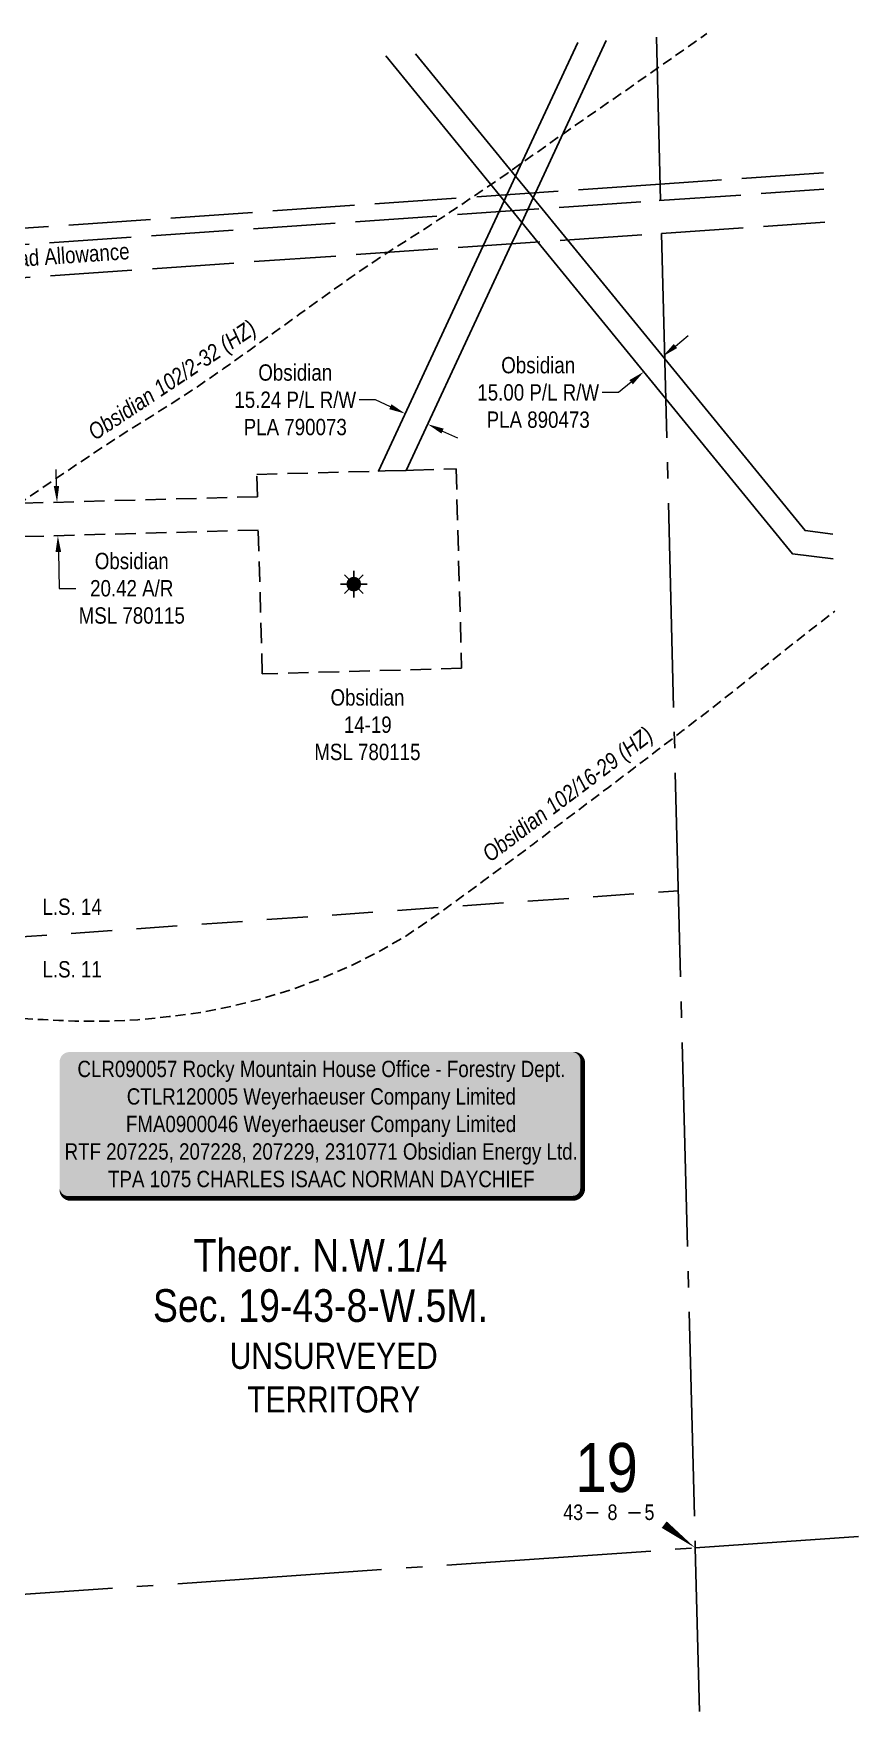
# Model space of a CAD drawing. Extents: x 622647 to 625054, y 5841508 to 5846238.
# Drawn here: x 624550 to 625054, y 5842629 to 5843655 of the extents above; entities that cross this region are included whole.
import ezdxf
from ezdxf.enums import TextEntityAlignment as Align

# ---------------------------------------------------------------- set-up
doc = ezdxf.new("R2010")
doc.units = 0
doc.header["$LTSCALE"] = 5
doc.header["$PDSIZE"] = 0.5
for name, pattern in [('DASHED1', [0.375, 0.25, -0.125]), ('foc-ACCESSROAD', [3.75, 2.5, -1.25]), ('foc-DOT', [1, 0.2, -0.8]), ('foc-LSD', [8, 5, -3]), ('foc-QUARTERLINE', [33, 25, -3, 2, -3]), ('foc-UNSURVEYED', [12.5, 10, -2.5])]:
    doc.linetypes.add(name, pattern=pattern)
doc.layers.get('Defpoints').update_dxf_attribs({"color": 9})
for name, color, linetype in [('10', 1, 'Continuous'), ('9', 3, 'Continuous'), ('AS-SURFACE IMPACT', 7, 'Continuous'), ('C-RW', 13, 'Continuous'), ('C-SYMBOL', 7, 'Continuous'), ('C-WS', 13, 'foc-ACCESSROAD'), ('C-WS-S', 13, 'Continuous'), ('DETAIL-HZ-Existing', 8, 'foc-DOT'), ('DRILL-T', 8, 'Continuous'), ('L-QSEC', 8, 'foc-QUARTERLINE'), ('L-ROAD-T', 7, 'Continuous'), ('L-SECLBL', 7, 'Continuous'), ('L-SECTION-LSD', 7, 'foc-LSD'), ('L-UNS-T', 3, 'Continuous'), ('L-USEC', 7, 'foc-UNSURVEYED')]:
    doc.layers.add(name, color=color, linetype=linetype)
for name, color, linetype, lineweight in [('C-AR-T', 13, 'Continuous', 9), ('C-RW-T', 13, 'Continuous', 9), ('C-WS-T', 13, 'Continuous', 9)]:
    doc.layers.add(name, color=color, linetype=linetype, lineweight=lineweight)
doc.styles.add('100L', font='ARIALN.TTF', dxfattribs={"height": 11})
doc.styles.add('175L', font='ARIALN.TTF', dxfattribs={"height": 20})
doc.styles.add('80', font='ARIALN.TTF', dxfattribs={"height": 10})
doc.styles.add('80CG', font='ARIALN.TTF', dxfattribs={"height": 10})
doc.styles.add('80L', font='ARIALN.TTF', dxfattribs={"height": 10})
doc.styles.add('SIMPLEX', font='ARIALN.TTF')
doc.dimstyles.new('Compass 5 000', dxfattribs={"dimscale": 5, "dimtxt": 9, "dimasz": 2, "dimexe": 0.2, "dimexo": 0.0625, "dimgap": 0.5, "dimtad": 0, "dimtih": 1, "dimtoh": 1, "dimzin": 0, "dimdsep": 46, "dimtxsty": '80CG', "dimcen": 0.1, "dimse1": 1, "dimse2": 1, "dimclrd": 256, "dimclrt": 256, "dimaunit": 1, "dimadec": 4, "dimazin": 0, "dimtfac": 0.06, "dimtofl": 0, "dimtmove": 0, "dimatfit": 1, "dimfxl": 0.2, "dimtolj": 1, "dimtzin": 0, "dimlwd": -1, "dimarcsym": 0})

# ---------------------------------------------------------------- blocks, each defined once
blk = doc.blocks.new('L-SECLBL')
at = {"layer": '9', "color": 7}
for p, q in [((-5.1, -27.8), (-12.3, -27.8)), ((20.7, -27.8), (13.5, -27.8))]:
    blk.add_line(p, q, dxfattribs=at)
at = {"layer": '10', "color": 2, "style": 'SIMPLEX'}
blk.add_attdef('SEC', text='', height=30, dxfattribs=at).set_placement((0, 0), align=Align.MIDDLE)
at = {"layer": '10', "color": 5, "style": '80L'}
blk.add_attdef('TWP', text='', height=9.5, dxfattribs=at).set_placement((-14.4, -27.4), align=Align.MIDDLE_RIGHT)
blk.add_attdef('RGE', text='', height=9.5, dxfattribs=at).set_placement((3.6, -27.4), align=Align.MIDDLE_CENTER)
blk.add_attdef('MER', text='', height=9.5, dxfattribs=at).set_placement((23.2, -27.4), align=Align.MIDDLE_LEFT)
blk = doc.blocks.new('*D432')
at = {"layer": 'C-AR-T', "transparency": 16777216}
for p, q in [((624563.9, 5843378.4), (624563.6, 5843388.4)), ((624565, 5843338), (624565.6, 5843315.7)), ((624565.6, 5843315.7), (624575.6, 5843315.7))]:
    blk.add_line(p, q, dxfattribs=at)
for points in [[(624565.5, 5843378.4), (624562.2, 5843378.3), (624564.2, 5843368.4)], [(624566.7, 5843338), (624563.3, 5843337.9), (624564.7, 5843347.9)]]:
    blk.add_solid(points, dxfattribs=at)
at = {"layer": 'Defpoints', "color": 0, "transparency": 16777216}
for p in [(624584.4, 5843368.9), (624564.7, 5843347.9), (624585, 5843348.5)]:
    blk.add_point(p, dxfattribs=at)
at = {"layer": 'C-AR-T', "transparency": 16777216, "insert": (624609.9, 5843315.7), "char_height": 10, "attachment_point": 5, "style": '80CG'}
blk.add_mtext('\\A1;Obsidian\\P20.42 A/R\\PMSL 780115', dxfattribs=at)
blk = doc.blocks.new('*D433')
at = {"layer": 'C-RW-T', "transparency": 16777216}
for p, q in [((624759, 5843431), (624749, 5843431)), ((624768.1, 5843426.8), (624759, 5843431)), ((624800, 5843411.9), (624809.1, 5843407.7))]:
    blk.add_line(p, q, dxfattribs=at)
for points in [[(624768.8, 5843428.3), (624767.4, 5843425.3), (624777.1, 5843422.6)], [(624800.7, 5843413.4), (624799.3, 5843410.4), (624791, 5843416.1)]]:
    blk.add_solid(points, dxfattribs=at)
at = {"layer": 'Defpoints', "color": 0, "transparency": 16777216}
for p in [(624789.6, 5843449.5), (624803.5, 5843443), (624791, 5843416.1)]:
    blk.add_point(p, dxfattribs=at)
at = {"layer": 'C-RW-T', "transparency": 16777216, "insert": (624709.9, 5843431), "char_height": 10, "attachment_point": 5, "style": '80CG'}
blk.add_mtext('\\A1;Obsidian\\P15.24 P/L R/W\\PPLA 790073', dxfattribs=at)
blk = doc.blocks.new('*D440')
at = {"layer": 'C-RW-T', "transparency": 16777216}
for p, q in [((624942.4, 5843463.9), (624950.2, 5843470.3)), ((624907.6, 5843435.5), (624897.6, 5843435.5)), ((624915.3, 5843441.8), (624907.6, 5843435.5))]:
    blk.add_line(p, q, dxfattribs=at)
for points in [[(624941.4, 5843465.2), (624943.5, 5843462.7), (624934.7, 5843457.6)], [(624914.3, 5843443.1), (624916.4, 5843440.5), (624923.1, 5843448.2)]]:
    blk.add_solid(points, dxfattribs=at)
at = {"layer": 'Defpoints', "color": 0, "transparency": 16777216}
for p in [(624923.1, 5843448.2), (624956.6, 5843430.7), (624945, 5843421.3)]:
    blk.add_point(p, dxfattribs=at)
at = {"layer": 'C-RW-T', "transparency": 16777216, "insert": (624858.5, 5843435.5), "char_height": 10, "attachment_point": 5, "style": '80CG'}
blk.add_mtext('\\A1;Obsidian\\P15.00 P/L R/W\\PPLA 890473', dxfattribs=at)
blk = doc.blocks.new('*U469')
h = blk.add_hatch(color=255)
edge = h.paths.add_edge_path()
edge.add_line((-154, -45.5), (154, -45.5))
edge.add_arc((154, -39.5), 6, 270, 360)
edge.add_line((160, -39.5), (160, 38))
edge.add_arc((154, 38), 6, 0, 90)
edge.add_line((154, 44), (-154, 44))
edge.add_arc((-154, 38), 6, 90, 180)
edge.add_line((-160, 38), (-160, -39.5))
edge.add_arc((-154, -39.5), 6, 180, 270)
at = {"color": 44, "flags": 128}
blk.add_lwpolyline([(-154, -45.5, 3, 3, 0), (154, -45.5, 3, 3, 0.414214), (160, -39.5, 3, 3, 0), (160, 38, 3, 0, 0.414214), (154, 44, 0, 0, 0), (-154, 44, 0, 0, 0.414214), (-160, 38, 0, 0, 0), (-160, -39.5, 0, 3, 0.414214)], format="xyseb", close=True, dxfattribs=at)
at = {"color": 44, "style": '80'}
blk.add_attdef('ENTER_TEXT_001', (-36, -5), '', height=10, dxfattribs=at)
blk = doc.blocks.new('GAS')
h = blk.add_hatch(color=255)
h.dxf.hatch_style = 1
edge = h.paths.add_edge_path()
edge.add_arc((0, 0), 0.9, 0, 360)
for p, q in [((-0.81, 0), (-1.62, 0)), ((-0.57, 0.57), (-1.14, 1.14)), ((0, 0.81), (0, 1.62)), ((0.57, 0.57), (1.14, 1.14)), ((1.62, 0), (0.81, 0)), ((-0.57, -0.57), (-1.14, -1.14)), ((0, -0.81), (0, -1.62)), ((1.14, -1.14), (0.57, -0.57))]:
    blk.add_line(p, q)
blk.add_circle((0, 0), 0.8)

msp = doc.modelspace()

# ---------------------------------------------------------------- linework, layer by layer
at = {"layer": 'C-RW'}
for points in [[(624900.075, 5843650.826), (624856.783, 5843557.697), (624855.405, 5843554.645), (624848.403, 5843539.592), (624842.259, 5843526.453), (624777.844, 5843387.887), (624764.84, 5843387.526), (624760.804, 5843387.414), (624824.868, 5843525.246), (624837.658, 5843552.751), (624839.388, 5843556.49), (624844.683, 5843567.771), (624882.701, 5843649.622)], [(625039.015, 5843333.791), (625013.961, 5843336.84), (624936.503, 5843431.72), (624858.259, 5843527.562), (624848.41, 5843539.607), (624837.665, 5843552.767), (624834.894, 5843556.179), (624765.249, 5843641.485)], [(624783.437, 5843642.745), (624844.683, 5843567.77), (624853.117, 5843557.442), (624855.405, 5843554.644), (624876.492, 5843528.827), (624935.877, 5843456.132), (625021.76, 5843350.996), (625038.626, 5843348.944)]]:
    msp.add_lwpolyline(points, dxfattribs=at)
at = {"layer": 'C-WS'}
msp.add_lwpolyline([(624337.311, 5843341.628), (624299.701, 5843340.583), (624299.621, 5843360.977), (624686.725, 5843371.779), (624686.347, 5843385.345), (624760.804, 5843387.414), (624764.84, 5843387.526), (624777.844, 5843387.887), (624782.131, 5843388.006), (624808.292, 5843388.734), (624811.68, 5843266.789), (624689.736, 5843263.4), (624687.292, 5843351.353), (624337.311, 5843341.628)], close=True, dxfattribs=at)
at = {"layer": 'L-QSEC', "flags": 128}
for points in [[(624933.39, 5843552.931), (624930.821, 5843652.956)], [(624933.907, 5843532.809), (624954.559, 5842728.677)], [(624954.559, 5842728.677), (625054.378, 5842735.592)], [(624144.217, 5842672.544), (624954.559, 5842728.677)], [(624954.559, 5842728.677), (624957.128, 5842628.652)]]:
    msp.add_lwpolyline(points, dxfattribs=at)
at = {"layer": 'L-SECLBL', "flags": 128}
msp.add_lwpolyline([(624954.559, 5842728.677, 0, 5, 0), (624935.581, 5842742.923, 0, 0, 0)], format="xyseb", dxfattribs=at)
at = {"layer": 'L-SECTION-LSD', "flags": 128}
msp.add_lwpolyline([(624133.983, 5843073.732), (624944.233, 5843130.743)], dxfattribs=at)
at = {"layer": 'L-USEC', "flags": 128}
for points in [[(625032.951, 5843569.907), (624933.131, 5843562.991)], [(624933.131, 5843562.991), (624528.012, 5843534.924), (624528.012, 5843534.924), (624132.973, 5843507.555)], [(624932.517, 5843552.87), (625033.21, 5843559.846)], [(624123.191, 5843496.799), (624527.395, 5843524.802), (624932.517, 5843552.87)], [(624933.907, 5843532.809), (625033.727, 5843539.724)], [(624123.704, 5843476.677), (624528.785, 5843504.74), (624933.907, 5843532.809)]]:
    msp.add_lwpolyline(points, dxfattribs=at)

# ---------------------------------------------------------------- block references
at = {"layer": 'AS-SURFACE IMPACT'}
ref = msp.add_blockref('*U469', (624725.74, 5842988.051), dxfattribs=dict(at, xscale=0.99963892, yscale=0.99963892, zscale=0.99963892))
ref.add_attrib('ENTER_TEXT_001', 'CLR090057 Rocky Mountain House Office - Forestry Dept.', (624576.694, 5843016.725), dxfattribs={"layer": '0', "color": 44, "height": 9.99639, "style": '80'})
ref.add_attrib('ENTER_TEXT_002', 'CTLR120005 Weyerhaeuser Company Limited', (624606.861, 5842999.888), dxfattribs={"layer": '0', "color": 44, "height": 9.99639, "style": '80'})
ref.add_attrib('ENTER_TEXT_003', 'FMA0900046 Weyerhaeuser Company Limited', (624606.329, 5842983.05), dxfattribs={"layer": '0', "color": 44, "height": 9.99639, "style": '80'})
ref.add_attrib('ENTER_TEXT_004', 'RTF 207225, 207228, 207229, 2310771 Obsidian Energy Ltd.', (624568.836, 5842966.212), dxfattribs={"layer": '0', "color": 44, "height": 9.99639, "style": '80'})
ref.add_attrib('ENTER_TEXT_005', 'TPA 1075 CHARLES ISAAC NORMAN DAYCHIEF', (624595.415, 5842949.374), dxfattribs={"layer": '0', "color": 44, "height": 9.99639, "style": '80'})
at = {"layer": 'C-WS-S', "xscale": 5.000000000000008, "yscale": 5.000000000000008, "zscale": 5.000000000000008}
msp.add_blockref('GAS', (624745.708, 5843318.295), dxfattribs=at)
at = {"layer": 'L-SECLBL', "xscale": 0.99963892, "yscale": 0.99963892, "zscale": 0.99963892}
msp.add_blockref('L-SECLBL', (624900.344, 5842777.901), dxfattribs=at).add_auto_attribs({'SEC': '19', 'TWP': '43', 'RGE': '8', 'MER': '5'})

# ---------------------------------------------------------------- texts
at = {"layer": 'C-SYMBOL', "color": 3, "style": '175L'}
for s, p in [('Theor. N.W.1/4', (624725.319, 5842891.718)), ('Sec. 19-43-8-W.5M.', (624725.319, 5842860.967))]:
    msp.add_text(s, height=19.99278, dxfattribs=at).set_placement(p, align=Align.BOTTOM_CENTER)
at = {"layer": 'C-WS-T', "insert": (624721.084, 5843253.974), "char_height": 9.99639, "attachment_point": 1, "style": '80L'}
msp.add_mtext_dynamic_manual_height_columns('\\pi10.385;Obsidian\\P\\pi18.524;14-19\\P\\pi0.48782;MSL 780115', width=64.5884, gutter_width=50, heights=[0], dxfattribs=at)
at = {"layer": 'DRILL-T', "char_height": 10, "attachment_point": 1, "style": '80L'}
for s, width, insert, rotation in [('{\\fArial Narrow|b0|i1|c0|p34;Obsidian 102/2-32 (HZ)}', 125.72756, (624581.882, 5843414.207), 33.684189), ('{\\fArial Narrow|b0|i1|c0|p34;Obsidian 102/16-29 (HZ)}', 127.03042, (624823.118, 5843155.795), 37.080409)]:
    msp.add_mtext_dynamic_manual_height_columns(s, width=width, gutter_width=50, heights=[0], dxfattribs=dict(at, insert=insert, rotation=rotation))
at = {"layer": 'L-ROAD-T', "style": '80L'}
msp.add_text('Theoretic Government Road Allowance', height=9.99639, rotation=3.963305, dxfattribs=at).set_placement((624508.798, 5843515.201), align=Align.MIDDLE_CENTER)
at = {"layer": 'L-UNS-T', "color": 3, "insert": (624733.434, 5842832.752), "char_height": 15.99422, "attachment_point": 5, "style": '80L'}
msp.add_mtext_dynamic_manual_height_columns('UNSURVEYED TERRITORY', width=126.41375, gutter_width=47.5, heights=[0], dxfattribs=at)

# ---------------------------------------------------------------- dimensions: what is measured, and where the dimension line sits
at = {"layer": 'C-AR-T'}
dim = msp.add_linear_dim(base=(624564.728, 5843347.948), p1=(624584.426, 5843368.924), p2=(624584.993, 5843348.511), angle=271.591739, text='Obsidian\\P20.42 A/R\\PMSL 780115', dimstyle='Compass 5 000', dxfattribs=at)
dim.commit()
dim.dimension.update_dxf_attribs({"geometry": '*D432', "text_midpoint": (624609.941, 5843315.722), "dimtype": 161})
at = {"layer": 'C-RW-T'}
for base, p1, p2, angle, text, picture, middle in [((624790.974, 5843416.132), (624789.641, 5843449.456), (624803.476, 5843443.025), 335.067405, 'Obsidian\\P15.24 P/L R/W\\PPLA 790073', '*D433', (624709.917, 5843430.994)), ((624923.08, 5843448.163), (624956.614, 5843430.746), (624945.024, 5843421.283), 219.227155, 'Obsidian\\P15.00 P/L R/W\\PPLA 890473', '*D440', (624858.501, 5843435.515))]:
    dim = msp.add_linear_dim(base=base, p1=p1, p2=p2, angle=angle, text=text, dimstyle='Compass 5 000', dxfattribs=at)
    dim.commit()
    dim.dimension.update_dxf_attribs({"geometry": picture, "text_midpoint": middle, "dimtype": 161})

# ---------------------------------------------------------------- next in the draw order: texts
at = {"layer": 'L-SECTION-LSD', "char_height": 9.9964, "attachment_point": 1, "style": '100L', "bg_fill": 3, "box_fill_scale": 1.5, "bg_fill_color": 256, "bg_fill_transparency": 0}
for s, width, insert in [('L.S. 14', 36.9982, (624555.298, 5843125.923)), ('L.S. 11', 36.4495, (624555.298, 5843087.652))]:
    msp.add_mtext_dynamic_manual_height_columns(s, width=width, gutter_width=55, heights=[0], dxfattribs=dict(at, insert=insert))

# ---------------------------------------------------------------- next in the draw order: linework, layer by layer
at = {"layer": 'DETAIL-HZ-Existing', "linetype": 'DASHED1', "ltscale": 5, "flags": 128}
for points in [[(624189.458, 5843112.403), (624189.458, 5843112.403), (624189.553, 5843112.226), (624189.755, 5843111.751), (624190.047, 5843111.308), (624190.549, 5843110.831), (624190.914, 5843110.63), (624190.975, 5843111.002), (624190.795, 5843111.787), (624190.014, 5843112.958), (624188.608, 5843113.972), (624186.983, 5843114.531), (624186.621, 5843114.632), (624186.107, 5843114.769), (624185.102, 5843114.943), (624184.279, 5843115.462), (624184.431, 5843116.146), (624185.055, 5843116.402), (624185.907, 5843116.344), (624186.56, 5843116.241), (624187.043, 5843116.113), (624187.436, 5843116.003), (624187.822, 5843115.783), (624188.157, 5843115.561), (624188.411, 5843115.408), (624188.782, 5843115.397), (624189.185, 5843115.667), (624189.369, 5843115.902), (624189.384, 5843116.103), (624189.323, 5843116.541), (624189.04, 5843117.054), (624188.968, 5843117.122), (624188.887, 5843117.16), (624188.816, 5843117.209), (624188.842, 5843117.339), (624189.026, 5843117.574), (624189.377, 5843117.933), (624189.906, 5843118.387), (624190.622, 5843118.935), (624191.505, 5843119.608), (624192.536, 5843120.375), (624193.755, 5843121.216), (624195.193, 5843122.103), (624196.86, 5843123.016), (624198.784, 5843124.035), (624200.923, 5843125.29), (624203.187, 5843126.749), (624205.595, 5843128.401), (624208.18, 5843130.217), (624210.992, 5843132.12), (624214.002, 5843134.117), (624217.258, 5843136.261), (624220.752, 5843138.511), (624224.402, 5843140.915), (624228.306, 5843143.536), (624232.338, 5843146.24), (624236.676, 5843149.121), (624241.262, 5843152.099), (624246.054, 5843155.203), (624251.052, 5843158.481), (624256.316, 5843161.887), (624261.659, 5843165.395), (624267.144, 5843169.166), (624272.683, 5843173.209), (624278.256, 5843177.472), (624283.874, 5843181.907), (624289.502, 5843186.363), (624295.426, 5843190.975), (624301.579, 5843195.654), (624307.909, 5843200.447), (624314.366, 5843205.314), (624320.913, 5843210.223), (624327.549, 5843215.174), (624334.274, 5843220.147), (624341.04, 5843225.101), (624347.854, 5843230.117), (624354.736, 5843235.204), (624361.747, 5843240.335), (624368.847, 5843245.528), (624376.085, 5843250.805), (624383.343, 5843256.042), (624391.23, 5843261.735), (624405.029, 5843271.741), (624408.221, 5843274.073), (624412.385, 5843277.11), (624419.905, 5843282.674), (624427.483, 5843288.35), (624434.933, 5843293.922), (624442.649, 5843299.631), (624450.339, 5843305.229), (624458.118, 5843310.849), (624465.926, 5843316.501), (624473.656, 5843322.08), (624489.281, 5843333.063), (624505.311, 5843343.825), (624521.299, 5843354.287), (624537.351, 5843365.001), (624553.27, 5843375.801), (624569.258, 5843386.673), (624585.099, 5843397.401), (624601.234, 5843407.986), (624617.547, 5843418.266), (624633.9, 5843428.527), (624650.017, 5843439.022), (624665.865, 5843449.89), (624681.524, 5843461.094), (624697.131, 5843472.376), (624712.778, 5843483.63), (624728.318, 5843494.79), (624744.037, 5843506.015), (624759.974, 5843516.916), (624776.122, 5843527.361), (624792.264, 5843537.687), (624808.338, 5843548.311), (624824.308, 5843559.093), (624840.045, 5843569.968), (624855.776, 5843581.073), (624871.637, 5843592.232), (624887.282, 5843603.175), (624903.079, 5843614.092), (624918.942, 5843625.111), (624934.715, 5843636.167), (624950.527, 5843647.245), (624961.677, 5843655.094)], [(624190.674, 5843099.542), (624190.674, 5843099.542), (624190.42, 5843097.083), (624191.652, 5843096.254), (624192.786, 5843095.323), (624193.518, 5843094.862), (624193.412, 5843095.099), (624193.066, 5843095.72), (624192.406, 5843096.494), (624190.984, 5843097.308), (624189.602, 5843097.772), (624188.587, 5843097.947), (624188.285, 5843098.019), (624187.843, 5843098.118), (624187.004, 5843098.436), (624186.093, 5843098.863), (624186.121, 5843099.324), (624187.098, 5843099.849), (624188.033, 5843099.683), (624188.852, 5843098.944), (624189.438, 5843098.329), (624189.954, 5843097.701), (624190.321, 5843097.051), (624190.533, 5843096.586), (624190.604, 5843096.148), (624190.671, 5843095.499), (624190.702, 5843094.65), (624190.345, 5843094.54), (624189.645, 5843095.323), (624188.863, 5843095.763), (624188.602, 5843095.816), (624188.48, 5843095.873), (624188.388, 5843095.951), (624188.416, 5843096.052), (624188.712, 5843096.189), (624189.338, 5843096.385), (624190.293, 5843096.59), (624191.518, 5843096.781), (624192.964, 5843096.948), (624194.604, 5843096.99), (624196.508, 5843096.859), (624198.685, 5843096.604), (624201.215, 5843096.259), (624203.967, 5843095.809), (624206.881, 5843095.283), (624209.936, 5843094.751), (624213.159, 5843094.273), (624216.612, 5843093.831), (624220.303, 5843093.425), (624224.265, 5843093.026), (624228.348, 5843092.57), (624232.532, 5843092.047), (624236.78, 5843091.405), (624241.182, 5843090.588), (624245.838, 5843089.636), (624250.836, 5843088.603), (624256.165, 5843087.559), (624261.812, 5843086.573), (624267.665, 5843085.722), (624273.684, 5843085.086), (624279.939, 5843084.565), (624286.403, 5843084.09), (624293.098, 5843083.611), (624299.983, 5843083.087), (624306.952, 5843082.455), (624314.185, 5843081.619), (624321.593, 5843080.618), (624329.173, 5843079.551), (624336.874, 5843078.447), (624344.677, 5843077.246), (624352.612, 5843075.979), (624360.587, 5843074.702), (624368.884, 5843073.353), (624377.29, 5843072.068), (624385.764, 5843070.854), (624394.297, 5843069.651), (624402.892, 5843068.4), (624411.597, 5843067.132), (624420.352, 5843065.865), (624425.653, 5843065.13), (624443.755, 5843062.552), (624446.204, 5843062.194), (624452.842, 5843061.213), (624461.939, 5843059.865), (624471.085, 5843058.588), (624480.257, 5843057.432), (624489.546, 5843056.409), (624498.922, 5843055.528), (624508.365, 5843054.759), (624517.815, 5843054.08), (624527.353, 5843053.484), (624536.921, 5843052.918), (624546.318, 5843052.378), (624555.734, 5843051.848), (624565.37, 5843051.354), (624575.023, 5843050.981), (624594.352, 5843050.854), (624613.575, 5843051.795), (624632.803, 5843053.687), (624651.923, 5843056.256), (624670.816, 5843059.9), (624689.461, 5843064.658), (624707.871, 5843070.36), (624725.955, 5843077.094), (624743.695, 5843084.749), (624760.883, 5843093.291), (624777.492, 5843102.958), (624793.314, 5843113.646), (624808.89, 5843124.967), (624824.454, 5843136.359), (624839.743, 5843147.553), (624855.233, 5843159.082), (624870.613, 5843170.659), (624886.011, 5843182.296), (624901.409, 5843193.923), (624916.797, 5843205.539), (624932.143, 5843217.235), (624947.232, 5843228.844), (624962.475, 5843240.658), (624977.52, 5843252.416), (624992.569, 5843264.394), (625007.605, 5843276.482), (625022.667, 5843288.34), (625037.773, 5843300.05), (625039.84, 5843301.674)]]:
    msp.add_lwpolyline(points, dxfattribs=at)

doc.saveas('drawing.dxf')
